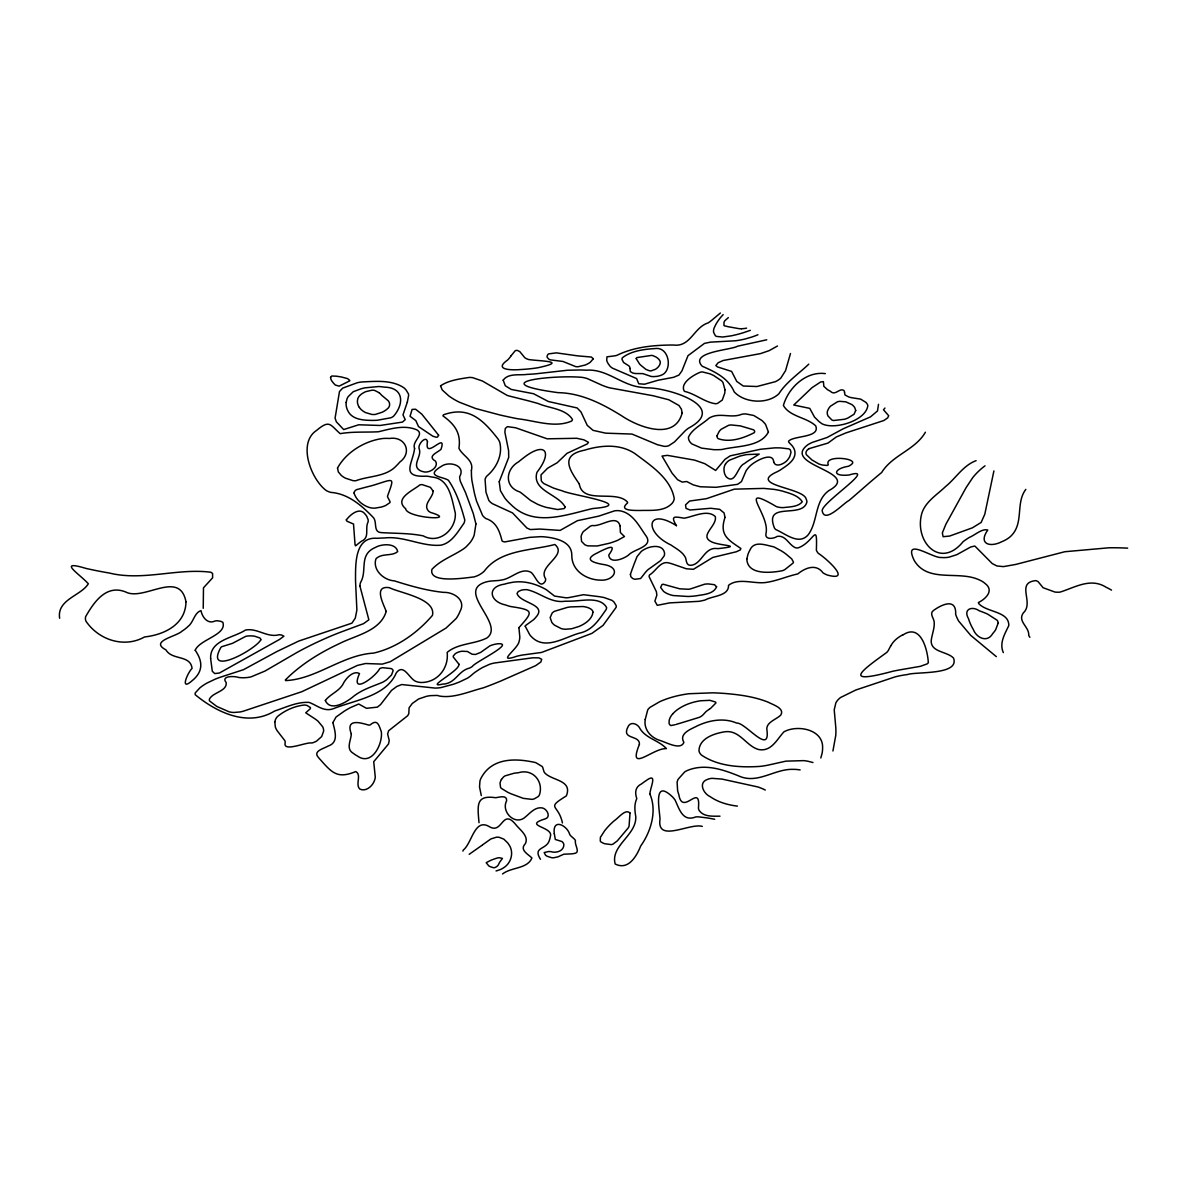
<?xml version="1.0" encoding="UTF-8"?>
<svg xmlns="http://www.w3.org/2000/svg" width="1187" height="1187" viewBox="0 0 1187 1187"><rect width="100%" height="100%" fill="white"/><g stroke="black" fill="none" stroke-linecap="round" stroke-linejoin="round"><path stroke-width="1.5" d="M540.441 859.269C532.444 846.42 546.673 850.174 549.447 840.07A55.626 32.108 0 0 0 550.338 836.494C554.047 826.671 522.206 826.018 544.774 819.015C551.495 817.457 547.103 808.644 542.103 807.902C534.402 806.745 529.328 814.208 523.779 818.258C513.6 824.787 501.151 811.018 506.597 800.899C507.324 794.652 499.297 797.204 495.751 797.723C475.942 794.845 477.411 804.652 479.014 822.71M993.905 470.942L984.795 514.223L981.159 522.414L972.435 527.814L949.645 536.049L943.101 536.702L942.344 532.933L945.802 524.402L966.099 487.62L972.806 477.53A112.542 64.973 0 0 1 982.361 467.886L985.002 465.808M832.933 750.985L835.752 735.465A167.412 96.651 0 0 0 835.767 727.201L834.224 709.841L835.885 702.793A29.26 16.885 0 0 1 840.53 697.526L855.768 690.033L895.339 676.798A66.131 38.177 0 0 1 907.565 674.528C915.563 671.501 959.957 675.418 953.532 658.102C947.122 651.218 930.356 652.464 931.231 640.312C932.047 634.125 934.733 628.16 934.184 621.84C933.739 618.012 929.006 613.293 933.739 610.296C942.389 604.124 956.455 597.892 955.669 614.332A86.043 49.676 0 0 0 958.71 621.142L970.714 635.371L996.338 656.648M820.811 757.974L822.101 753.315A93.654 54.068 0 0 0 822.606 748.047C823.466 729.144 797.16 724.426 783.91 731.845C776.891 739.427 771.253 752.098 758.493 749.501C746.059 746 739.471 729.382 724.471 731.845C714.322 733.477 699.202 738.314 698.98 750.748A17.775 10.268 0 0 0 701.383 755.021C718.12 766.401 739.887 767.663 759.561 766.431A47.094 27.182 0 0 0 768.479 765.036L785.913 761.149L803.525 760.63A23.339 13.472 0 0 1 808.08 761.282L812.961 762.514M790.483 353.503L785.542 370.67L780.809 378.104A24.2 13.977 0 0 1 775.304 381.695L756.95 386.517L743.255 386.012L736.756 381.428L731.607 371.412L717.467 366.917L715.85 365.522L718.224 362.688L723.209 360.492L760.511 353.607L769.206 350.625L777.485 345.996M890.843 645.654L888.321 650.446A28.058 16.203 0 0 1 886.748 652.435C862.311 670.136 840.737 685.285 892.847 671.234A170.32 98.328 0 0 1 899.078 670.017L920.311 666.337L927.047 663.934A7.968 4.6 0 0 0 928.308 662.702C927.7 650.372 921.053 622.952 903.084 634.852M1025.835 489.385C1015.523 502.65 1023.921 522.547 1011.606 535.382A30.788 17.775 0 0 1 1007.259 538.913A34.275 19.793 0 0 1 1001.694 541.747C989.765 547.8 978.029 543.809 987.777 530.025C982.035 528.26 974.957 535.189 969.319 537.444A94.485 54.543 0 0 0 963.191 541.584C940.742 569.241 915.37 542.889 921.231 515.722C923.812 502.724 936.454 495.291 945.386 486.715C955.802 478.331 963.132 465.423 976.1 460.66M501.463 779.429L503.57 776.906A12.508 7.226 0 0 1 505.217 775.808L514.016 773.256A36.322 20.965 0 0 1 518.348 772.752C532.666 768.286 543.676 781.239 539.536 794.607A13.428 7.745 0 0 1 538.126 796.611L534.254 798.866A8.309 4.807 0 0 1 531.865 799.355L523.259 798.347L510.914 793.747A144.161 83.238 0 0 1 507.873 792.367L501.3 788.346A10.787 6.232 0 0 1 500.528 787.248L500.039 783.242A29.586 17.078 0 0 1 501.463 779.429M469.191 854.299L482.248 845.129M725.465 464.147L726.296 462.975A19.437 11.232 0 0 1 729.486 460.2L739.62 456.194A62.599 36.144 0 0 1 746.727 454.576L759.205 454.102L752.795 458.182A62.451 36.055 0 0 0 744.397 463.613C737.35 466.179 735.436 485.157 726.474 477.04A18.161 10.49 0 0 1 725.717 476.032L724.812 474.221A40.076 23.132 0 0 1 724.011 470.022L723.981 468.924A26.663 15.401 0 0 1 725.435 464.132M511.256 355.581L515.217 350.714A2.597 1.499 0 0 1 517.577 350.491L519.787 351.604L524.802 357.702A12.656 7.3 0 0 0 528.541 359.513C540.5 361.293 569.092 361.071 537.815 367.762A98.595 56.931 0 0 1 520.974 369.513C513.823 370.166 492.427 370.611 507.546 360.091A53.445 30.847 0 0 0 511.226 355.581M925.4 432.231C915.014 450.14 892.476 454.918 881.615 472.56C870.457 481.596 859.863 491.299 848.898 500.573C843.749 502.887 824.698 524.105 822.25 511.078C819.994 503.496 879.077 465.883 849.076 474.993C831.404 476.848 833.645 468.568 848.571 466.239A16.9 9.763 0 0 0 851.687 464.191C859.18 458.286 823.837 454.547 828.274 464.666A1.617 0.935 0 0 1 826.924 465.423L822.65 465.052A18.502 10.683 0 0 1 818.896 463.969L811.923 459.948L806.403 454.71A10.357 5.98 0 0 1 805.988 452.588A10.742 6.202 0 0 1 809.104 448.627M672.777 713.773L675.195 711.428A48.43 27.969 0 0 1 683.208 706.146A41.708 24.081 0 0 1 700.642 700.76L709.945 700.33L715.405 702.007A3.739 2.151 0 0 1 715.924 702.986L710.538 708.416M808.777 364.142C799.37 373.267 786.447 381.873 778.865 393.772C767.663 404.47 744.62 403.209 734.204 391.858C728.388 378.149 715.019 371.783 702.214 366.249C688.816 351.975 731.237 350.046 737.498 346.233A320.253 184.89 0 0 1 747.009 344.141L766.757 339.794M723.15 314.629L720.776 317.241A102.349 59.083 0 0 0 715.568 324.941L714.01 328.28A28.043 16.188 0 0 0 713.58 332.271L715.375 335.743A5.297 3.057 0 0 0 716.829 336.47L722.705 337.019L731.118 335.862A85.063 49.112 0 0 0 747.573 331.292L750.347 330.327M482.783 844.699L490.869 838.957L496.314 837.221A6.944 4.006 0 0 1 499.223 837.325L503.852 839.15L507.71 842.933A46.664 26.945 0 0 1 508.615 844.209C514.283 851.717 511.493 862.86 503.718 867.712A18.22 10.52 0 0 1 500.098 869.641L497.056 870.679A14.318 8.264 0 0 1 496.047 870.946M709.04 709.411L707.2 710.687A20.001 11.544 0 0 0 705.523 712.126L703.149 714.722A19.081 11.009 0 0 1 699.603 717.245L680.106 723.254A59.231 34.2 0 0 0 677.925 723.862L676.115 724.441M710.138 708.684L709.396 709.173M720.375 313.027L713.179 319.051A77.541 44.765 0 0 1 708.253 322.864C693.698 327.3 690.671 347.42 673.252 345.016C654.082 345.076 634.303 346.812 616.899 355.343A17.864 10.312 0 0 1 614.302 355.907L606.958 356.827L606.705 360.403A44.438 25.654 0 0 0 607.996 363.385L610.029 366.219A14.867 8.591 0 0 0 612.685 368.252L636.618 378.579L638.754 383.772L644.541 384.217L657.969 380.255L673.548 377.318L678.949 375.062L681.946 370.878L687.985 355.685L704.455 343.399L710.464 342.138L735.525 340.773A56.679 32.717 0 0 0 745.451 338.903L751.831 337.034A72.407 41.797 0 0 0 757.974 334.734M809.104 448.627L827.992 443.077L836.241 437.009L845.96 432.899L883.87 420.51L887.668 417.883L888.707 415.732L883.499 409.797L884.953 408.046M728.328 317.612L724.797 320.772A26.856 15.505 0 0 0 724.011 322.27L723.951 325.431A2.893 1.662 0 0 0 724.456 325.831L728.848 326.855A56.026 32.346 0 0 1 730.094 327.048L738.522 328.576A10.831 6.261 0 0 0 741.489 328.74M493.555 859.24L497.338 857.993A7.983 4.6 0 0 1 499.297 857.726L502.427 858.394L500.187 861.525A14.229 8.22 0 0 0 499.534 862.445L498.317 864.908A9.615 5.549 0 0 1 495.498 867.296L494.296 867.697A1.973 1.142 0 0 1 493.629 867.742L490.439 866.762A19.615 11.321 0 0 1 488.732 865.857L486.195 862.682L490.988 860.219A46.872 27.064 0 0 0 492.323 859.714L492.739 859.551M502.531 873.973C511.374 867.014 527.31 869.092 531.924 857.993C528.052 854.017 519.105 849.996 525.411 843.601C529.046 836.212 520.114 829.995 516.004 824.891C502.012 807.368 502.798 834.936 489.178 826.567C474.429 817.873 472.085 843.2 463.256 850.085A26.604 15.357 0 0 0 462.93 851.109M675.062 724.767L671.07 725.524A1.84 1.053 0 0 1 670.329 725.316L669.097 723.714L669.142 720.509A34.586 19.971 0 0 1 672.792 713.788M741.489 328.74L741.905 328.725A20.505 11.84 0 0 0 746.578 328.146M825.351 373.623C805.81 370.997 788.227 388.045 783.39 405.494C790.008 416.889 806.344 417.127 815.706 425.821C820.395 437.499 795.661 435.584 789.296 440.54A2.745 1.588 0 0 0 788.732 442.157L790.438 443.983A27.85 16.084 0 0 1 792.575 446.342L793.198 447.247A33.117 19.126 0 0 1 794.607 450.229C797.204 459.71 786.566 465.734 780.022 470.186A42.717 24.66 0 0 1 775.215 472.649C749.264 485.602 803.97 487.798 806.166 499.074A21.188 12.241 0 0 1 806.937 501.864C802.649 519.431 763.745 500.543 774.325 527.74A10.164 5.876 0 0 0 775.838 529.595C785.601 533.749 798.97 545.694 808.273 534.699C818.08 521.449 814.445 500.899 828.912 490.572C863.513 471.758 780.571 465.556 807.709 444.813A35.284 20.372 0 0 1 812.501 442.336L826.983 437.543L843.126 428.833L870.472 416.889L877.49 410.954L878.514 404.322M720.005 816.181C713.001 816.122 704.039 817.116 699.336 810.736A15.09 8.71 0 0 1 698.46 807.724C700.775 781.936 682.451 816.908 678.816 794.563A103.581 59.795 0 0 1 677.614 790.631L677.109 782.278A34.972 20.194 0 0 1 678.118 779.28L684.691 771.921A20.031 11.558 0 0 1 688.727 769.933C706.191 763.404 724.426 770.066 740.718 776.758C758.612 783.479 774.963 768.879 792.797 769.354A24.779 14.303 0 0 1 798.272 769.651L800.142 769.918M702.289 826.404C689.84 822.68 656.411 843.349 660.017 819.149C659.453 808.748 652.954 778.212 672.421 796.833A51.605 29.794 0 0 1 675.077 800.038C679.409 809.193 682.703 822.22 695.849 816.893A18.28 10.549 0 0 1 699.024 816.908L707.363 817.947A158.494 91.503 0 0 1 714.678 819.253M379.143 392.734L374.736 390.464A6.425 3.709 0 0 0 372.139 390.167L365.789 391.651A22.494 12.983 0 0 0 361.649 393.95A18.71 10.802 0 0 0 357.806 398.684L357.421 400.85A29.408 16.974 0 0 0 359.053 406.993L359.349 407.453M1003.341 652.598C999.039 643.161 1004.87 633.888 1008.816 625.519C1008.995 610.89 986.486 612.596 978.563 603.411L978.429 602.521C985.447 599.064 994.617 590.666 985.076 583.47A24.408 14.096 0 0 0 978.696 579.642C958.146 570.339 927.819 583.262 914.227 560.501C902.61 536.301 932.433 558.231 941.083 557.489A17.523 10.119 0 0 0 948.858 557.207L956.781 554.7L970.669 547.014L974.839 546.02L992.273 563.602L996.946 565.976L1003.43 566.614L1015.508 564.493L1064.798 551.732L1108.806 547.8A150.556 86.918 0 0 1 1127.65 548.157M481.299 795.616L479.533 786.892L479.949 781.061A37.509 21.648 0 0 1 481.477 777.337C491.997 758.315 513.986 758.181 532.503 761.935A13.398 7.73 0 0 1 535.975 762.766L542.088 766.446A9.006 5.208 0 0 1 542.741 767.455L543.958 771.609A15.327 8.843 0 0 0 544.996 773.152C552.474 780.838 572.742 780.037 566.347 795.898C545.248 808.985 558.424 803.688 562.43 822.932M59.632 618.264C56.724 599.435 80.953 595.859 88.328 583.781C80.226 574.538 55.982 559.389 86.013 568.425A227.578 131.386 0 0 0 93.016 569.953L95.583 570.487A283.545 163.702 0 0 0 109.456 573.054C143.034 581.318 177.442 567.89 210.871 572.253A7.107 4.095 0 0 1 212.592 573.603L212.607 577.832L203.481 587.817L203.229 608.293M765.289 790.038A52.183 30.135 0 0 0 758.033 786.996L721.963 779.073L711.992 778.331A10.92 6.306 0 0 0 707.407 779.429C698.015 782.619 703.49 793.702 710.138 796.625A50.729 29.289 0 0 0 715.909 800.053L719.144 801.551A47.628 27.494 0 0 0 737.409 806.107M359.394 407.438A22.405 12.938 0 0 0 365.507 412.572L371.783 414.426A9.273 5.356 0 0 0 375.404 414.411L382.11 412.26A30.417 17.568 0 0 0 386.087 409.916L388.06 408.224A12.909 7.463 0 0 0 389.484 405.642L389.544 405.346A16.529 9.541 0 0 0 389.143 402.245L388.55 401.176A8.25 4.763 0 0 0 387.704 400.316L381.561 395.182A33.013 19.051 0 0 0 379.172 392.734M890.947 645.683A40.922 23.621 0 0 1 902.921 634.748M1111.522 590.132A59.409 34.304 0 0 0 1106.225 587.328C1090.556 577.253 1074.873 587.58 1059.932 592.135A14.17 8.175 0 0 1 1054.872 592.031L1043.091 587.728L1038.106 581.645L1035.999 580.606C1015.197 582.565 1034.619 602.67 1023.298 612.922C1017.244 621.602 1029.322 626.602 1028.758 635.416A30.12 17.39 0 0 0 1029.871 637.285M332.909 722.586C334.764 730.836 339.274 742.513 327.924 746.148C324.11 748.507 312.671 751.03 318.22 757.202A117.899 68.06 0 0 0 319.155 758.33A92.749 53.549 0 0 0 320.713 760.051C332.686 773.776 338.221 778.746 355.774 771.565C361.916 774.755 355.061 784.399 359.765 789.029C365.255 791.863 371.531 786.996 373.816 782.04A40.15 23.176 0 0 0 375.285 777.218L373.712 761.728L388.52 743.952L389.232 740.54L387.615 733.952L388.653 730.732L407.631 715.761L408.803 713.713L409.1 707.778L412.275 703.476L418.61 698.98L426.326 696.368A33.414 19.289 0 0 1 430.332 695.641L437.187 695.434A5.623 3.249 0 0 1 439.086 695.968C453.271 698.713 469.414 691.368 483.376 687.822A369.246 213.185 0 0 0 490.795 685.033A360.462 208.111 0 0 0 500.944 680.952L535.663 665.655L540.886 661.96L541.687 659.289L538.898 657.865L532.755 657.806L494.712 662.969A23.859 13.769 0 0 0 489.652 664.26L482.812 667.361A103.165 59.558 0 0 0 479.311 669.409L475.245 672.124A49.171 28.384 0 0 0 472.752 674.097L470.393 676.115A32.435 18.725 0 0 1 467.159 678.311L459.977 681.739A100.865 58.237 0 0 1 453.197 684.32L440.807 687.614A25.313 14.615 0 0 1 435.169 688.089L401.71 684.543L396.888 686.427L391.576 690.344L380.582 704.559L377.392 707.14L366.501 708.313L358.726 704.025L350.313 707.66A155.527 89.797 0 0 0 344.364 711.117L336.069 716.993L332.909 722.586M359.898 585.933L368.86 619.807L363.519 623.665L340.892 632.077A264.315 152.604 0 0 0 327.375 637.567L321.262 640.297A371.19 214.313 0 0 0 308.679 646.307L305.638 647.85A289.613 167.204 0 0 0 297.195 652.346L264.983 671.056L251.05 676.872A20.535 11.855 0 0 1 246.748 677.584L243.943 677.747A22.182 12.805 0 0 1 238.795 677.495C234.774 675.982 220.411 675.507 226.183 682.599C227.177 691.264 213.2 692.155 209.55 698.891A6.632 3.828 0 0 0 209.624 700.998L216.791 706.428L229.165 711.829A13.71 7.908 0 0 0 234.002 712.467L239.967 711.977A21.678 12.523 0 0 0 243.543 711.117L301.824 691.695L357.465 665.403L365.581 663.518L382.288 664.112L390.256 661.708L446.03 628.071L456.134 618.575A80.271 46.338 0 0 0 460.081 611.275C466.283 600.028 453.657 591.972 443.597 592.372C426.756 590.666 410.465 585.963 394.381 580.873C383.787 580.265 372.466 569.983 375.878 559.032A9.897 5.712 0 0 1 377.926 557.237C383.861 553.454 392.378 556.124 397.675 551.614C396.087 542.8 381.635 543.765 375.463 547.415C358.311 554.596 367.644 570.517 360.581 582.416A35.729 20.624 0 0 0 359.898 585.933M427.483 441.757C423.937 461.506 447.44 430.139 440.985 449.339C437.246 452.796 426.726 456.223 435.54 461.179C439.294 467.337 428.73 473.806 423.076 471.64A9.852 5.698 0 0 1 420.139 470.616C411.251 465.749 421.756 456.535 419.367 449.369C416.83 444.917 426.281 434.65 427.483 441.757M471.387 470.482L471.462 475.141A198.14 114.397 0 0 0 471.951 480.676L474.37 493.006A547.489 316.098 0 0 0 476.566 501.151L482.59 515.484A26.574 15.342 0 0 0 485.75 518.496C496.656 521.968 499.697 531.553 502.071 540.96A4.392 2.537 0 0 0 504.801 541.925L529.372 537.385L540.545 536.672A33.548 19.363 0 0 1 546.643 537.103C557.237 538.423 571.822 541.999 571.808 555.293C571.644 570.888 586.719 580.087 600.904 580.146C613.545 580.962 621.662 568.217 605.118 564.775C595.933 563.335 581.407 560.234 597.551 552.816A67.466 38.948 0 0 1 602.581 550.278C611.928 545.872 615.459 545.575 608.768 555.071C609.703 564.493 623.843 558.825 628.457 555.115C634.377 548.557 655.061 546.866 645.179 534.699C638.651 525.233 632.345 512.858 619.837 510.796A9.837 5.683 0 0 0 614.362 510.9L598.708 516.152L577.416 520.678L560.13 530.396L539.818 529.061L530.277 529.55L526.954 528.052L512.532 512.918L492.442 503.689A19.719 11.38 0 0 1 488.792 500.335L485.987 492.219L485.082 479.37A19.14 11.054 0 0 1 486.759 476.135C496.403 468.138 502.813 455.051 499.801 442.484A34.824 20.105 0 0 0 497.175 437.869C482.961 419.946 468.865 405.672 443.463 414.812L442.929 415.865C454.829 424.442 461.209 433.181 458.924 448.271C462.574 456.105 474.147 459.903 471.387 470.482M630.015 812.991L629.08 826.033A23.859 13.769 0 0 1 628.353 827.754L617.329 840.841L612.937 844.18A5.208 3.012 0 0 1 611.26 844.595L604.836 843.749A20.624 11.9 0 0 1 603.263 843.185L601.126 842.043A6.098 3.516 0 0 1 600.296 841.153L600.37 837.369L604.717 830.648A135.466 78.208 0 0 1 607.952 826.849A114.086 65.864 0 0 1 614.213 820.766C618.427 818.125 625.445 808.347 630.015 812.991M475.928 523.957L474.207 535.04A59.558 34.378 0 0 1 473.064 537.815A61.531 35.521 0 0 1 469.918 542.8L466.268 546.717A37.613 21.722 0 0 1 463.36 548.987C453.033 555.917 440.555 560.086 431.934 569.359C428.373 584.078 465.749 577.757 474.014 576.927A21.9 12.642 0 0 0 479.073 574.909L480.349 574.167A31.886 18.413 0 0 0 484.177 571.259C500.202 549.566 530.96 550.798 554.848 544.492C568.232 555.561 536.85 566.229 545.664 578.855A16.173 9.348 0 0 1 545.115 581.496C539.328 589.88 535.263 575.22 530.975 572.327C520.945 566.911 511.285 579.108 501.211 580.057A12.642 7.3 0 0 1 497.665 580.562L490.439 581.081A28.384 16.381 0 0 0 485.913 582.016C454.977 591.007 505.855 624.184 486.848 637.998C474.281 644.333 457.989 643.206 447.158 652.405C448.953 667.702 438.018 682.139 421.86 682.495A9.318 5.386 0 0 1 416.8 681.709C409.515 680.092 404.099 662.48 396.295 672.851C386.309 696.398 354.587 700.122 333.25 708.743C324.11 712.126 316.974 705.315 309.154 702.407C297.165 701.665 285.874 707.378 274.716 710.983C247.875 727.334 217.043 712.615 195.41 694.87A5.965 3.442 0 0 1 195.321 692.852L199.713 688.015A54.513 31.47 0 0 1 206.998 683.059L214.995 679.246A78.357 45.24 0 0 1 221.88 676.709L243.469 669.691L276.853 651.559L298.768 641.054L351.901 623.16L355.269 618.175L356.886 610.044L355.685 584.33A376.991 217.651 0 0 1 355.521 576.912C355.566 561.926 355.64 536.479 377.095 538.304A96.948 55.982 0 0 1 384.662 537.948C403.966 535.797 421.741 546.792 440.881 545.189C451.906 542.904 457.752 531.791 463.88 523.378A25.624 14.793 0 0 0 464.77 519.936C461.09 506.419 456.476 491.878 448.419 480.275C443.404 476.803 426.771 476.551 438.196 468.42A35.818 20.683 0 0 1 441.223 466.461C448.79 460.66 466.224 465.2 459.651 476.684A46.382 26.782 0 0 0 459.784 478.628A45.803 26.44 0 0 0 460.511 481.699L463.939 489.207A229.67 132.588 0 0 1 465.571 492.724L473.287 513.57L475.928 523.957M579.301 483.955C582.624 504.965 615.934 489.252 627.508 502.116L627.582 502.947C617.804 510.989 634.318 510.41 639.897 510.484C650.639 510.084 663.904 511.953 672.065 503.407A22.746 13.131 0 0 0 674.246 498.703C670.937 478.406 650.506 465.363 635.193 453.79C620.118 443.478 601.067 445.125 584.479 450.185C559.581 455.155 569.493 469.77 579.301 483.955M620.044 525.796L620.371 532.325A7.819 4.511 0 0 0 621.335 533.497L624.481 536.524L617.7 540.308A80.048 46.219 0 0 1 609.495 543.216L597.209 545.99L587.995 545.872A9.615 5.549 0 0 1 584.716 544.655L581.556 541.406L581.096 536.554A32.687 18.873 0 0 1 583.321 531.598L590.354 526.167A13.205 7.626 0 0 1 592.298 525.515C600.919 527.102 616.661 513.585 620.044 525.796M998.178 623.145L995.581 629.896A68.757 39.69 0 0 1 992.688 633.606C987.213 643.25 976.382 637.731 973.236 629.347A106.192 61.309 0 0 1 970.788 624.674L970.343 623.679A134.665 77.748 0 0 1 968.488 618.635C962.969 609.183 971.99 605.696 979.23 610.771A96.251 55.566 0 0 1 987.599 614.094L997.169 620.267A13.057 7.537 0 0 1 997.896 621.662L998.178 623.145M773.701 461.951C775.586 468.568 786.061 463.093 788.405 458.761A38.043 21.959 0 0 0 789.859 456.327L791.002 452.381L790.349 449.947A4.244 2.448 0 0 0 788.672 448.849L780.912 447.929A65.878 38.029 0 0 0 774.607 447.87L760.452 449.265L730.242 455.838L725.109 459.206L715.642 470.467L704.826 463.702L694.677 460.141L667.42 455.363L662.02 456.06L672.094 473.198L677.584 479.696L682.184 482.085L686.709 481.521L693.282 484.889L700.211 486.759L716.043 487.308L737.602 484.326L741.46 481.596L746.059 470.838A50.952 29.408 0 0 1 749.576 466.476C753.745 461.743 773.108 450.793 773.701 461.951M407.319 402.185L402.987 414.871L405.227 419.649L402.452 422.097L380.137 425.465L358.726 424.783L343.681 429.56L336.396 421.86L335.075 418.15L339.482 391.547L342.642 388.134L357.257 382.748A24.348 14.051 0 0 1 361.857 381.962C375.745 381.324 391.829 379.662 403.877 387.763A37.658 21.737 0 0 1 406.073 389.989L408.402 393.802A11.736 6.781 0 0 1 408.536 395.79L407.319 402.185M639.392 744.412C627.211 774.25 653.028 747.78 666.411 748.626C659.26 740.584 646.44 738.596 640.238 729.041C638.042 723.684 630.119 720.628 627.686 727.497A32.257 18.621 0 0 0 626.766 729.916C624.11 739.189 640.149 735.51 639.392 744.412M649.927 794.133C657.197 810.944 650.98 831.523 640.713 845.975C636.662 856.05 628.413 870.739 615.163 864.002C610.252 845.485 636.751 835.277 635.772 816.567C634.719 810.543 634.11 804.356 636.781 798.614C634.867 792.857 634.926 786.996 641.648 783.835A97.957 56.561 0 0 1 645.906 780.749C658.592 771.416 649.675 788.569 649.927 794.133M725.005 517.398C719.114 534.996 727.943 539.684 740.836 548.453L740.362 549.893L736.341 551.762L712.823 557.43L693.416 569.3L686.338 568.781L672.213 563.899A70.894 40.937 0 0 0 669.171 563.024C660.521 560.338 656.04 571.14 649.601 574.909A7.152 4.125 0 0 0 649.155 576.778L656.396 591.719L656.856 595.147L654.868 601.112L657.272 605.325L669.735 602.877L698.965 601.334A44.468 25.684 0 0 0 705.182 599.969C712.378 595.785 728.966 596.26 728.536 585.325C739.011 577.09 755.006 584.731 767.47 582.223C778.034 580.473 787.485 576.155 797.768 573.944C805.216 567.787 816.27 563.41 823.021 572.876A28.132 16.247 0 0 0 827.265 575.012C853.319 582.268 825.217 557.519 818.244 553.305A26.292 15.179 0 0 1 816.374 550.219C817.383 520.307 814.119 542.147 798.228 547.845A3.635 2.107 0 0 1 795.305 547.682C788.732 544.803 785.675 534.833 777.159 536.405C773.479 538.943 764.265 540.1 766.045 533.126C770.066 514.416 735.599 482.634 776.521 506.671A13.25 7.656 0 0 0 783.257 507.621C789.489 506.819 798.109 507.027 802.264 501.775C798.168 495.157 789.118 493.228 782.114 491.003A62.258 35.951 0 0 0 773.998 489.37L763.849 488.406L734.367 489.148L706.458 498.674L689.602 501.048L685.552 504.861L686.012 508.377L690.018 510.009L710.761 508.273L719.693 509.342L724.055 512.932L725.005 517.398M565.012 506.849L564.789 507.843A3.68 2.122 0 0 1 564.003 508.615L557.475 509.535L546.065 507.339A56.65 32.702 0 0 1 537.652 504.312L530.619 500.484L522.384 493.822A65.834 37.999 0 0 0 519.817 491.967C504.089 486.982 505.395 469.117 518.689 461.758A108.432 62.599 0 0 1 522.844 458.419C544.67 440.911 553.409 451.09 536.925 472.352C531.628 490.735 558.024 493.896 565.012 506.849M855.708 410.479L854.076 414.218L847.919 418.032A30.194 17.434 0 0 1 844.506 419.263L833.571 420.51A5.95 3.442 0 0 1 831.894 420.005L827.992 415.984A27.924 16.114 0 0 1 827.562 414.797L827.294 413.64A18.636 10.757 0 0 1 827.547 410.836L828.615 408.595A31.782 18.354 0 0 1 830.559 406.117L837.488 401.77A8.769 5.06 0 0 1 839.906 401.34L845.812 401.844L851.791 404.544A18.858 10.891 0 0 1 854.759 407.631L855.708 410.479M210.633 658.503L212.295 671.248L214.713 673.548L219.328 673.059L279.464 639.481L283.916 636.187L281.571 635.015A18.814 10.861 0 0 0 279.168 634.719C267.268 638.116 257.015 627.537 245.368 630.104C233.305 638.012 209.787 640.06 210.633 658.503M260.814 639.808C255.561 649.704 203.838 677.822 220.945 647.316A6.439 3.724 0 0 1 221.939 646.633L232.459 643.354L245.783 636.336A11.529 6.662 0 0 1 248.246 635.95L250.22 635.876A16.425 9.481 0 0 1 254.76 636.232L259.716 637.923A5.267 3.042 0 0 1 260.636 639.036L260.814 639.808M630.03 368.534L630.267 371.516L632.597 372.941A8.354 4.822 0 0 0 634.585 373.401A7.76 4.481 0 0 0 636.825 373.549L642.85 373.623L650.862 376.368A9.63 5.549 0 0 0 653.547 376.62L656.663 376.398A13.932 8.042 0 0 0 661.114 375.255A13.502 7.79 0 0 0 664.082 373.653C672.287 366.62 668.103 346.619 655.09 348.563C644.096 349.201 630.994 350.922 622.359 357.806A11.276 6.514 0 0 0 622.003 359.364L623.576 362.495L628.531 365.641A6.796 3.932 0 0 1 629.733 367.065L630.03 368.534M724.975 389.737L724.931 391.161A75.152 43.385 0 0 1 724.693 393.327L722.275 400.049L717.512 403.417A6.707 3.873 0 0 1 715.464 403.743C704.425 402.156 695.404 393.817 684.365 391.324C679.498 383.193 693.653 374.78 700.642 372.095A6.306 3.65 0 0 1 702.526 371.946L709.93 373.816A55.7 32.153 0 0 1 713.788 375.567L721.577 380.819A22.998 13.28 0 0 1 722.987 382.555L724.975 389.737M346.307 519.891L346.96 521.227L353.518 524.031L355.032 544.521L355.447 545.827L356.352 545.308A66.264 38.251 0 0 1 357.569 544.24L358.103 543.809A116.519 67.273 0 0 1 361.456 541.213C370.136 537.666 364.632 528.378 368.104 521.894A20.906 12.063 0 0 0 368.074 519.565L366.857 516.508A33.295 19.229 0 0 0 365.136 514.149C359.542 506.612 350.195 514.757 346.307 519.891M592.907 612.151L592.506 614.347A32.479 18.755 0 0 1 586.942 621.854L585.592 622.878A37.539 21.678 0 0 1 579.048 626.439L571.733 628.739L565.487 629.258A12.196 7.048 0 0 1 561.243 628.606L554.522 625.163A24.615 14.214 0 0 1 551.836 622.403L550.16 617.611L552.103 613.16A14.556 8.398 0 0 1 554.433 611.32L567.505 607.358A57.095 32.969 0 0 1 570.561 606.913L582.906 606.527A13.873 8.012 0 0 1 591.111 609.213L592.076 610.103A6.84 3.947 0 0 1 592.684 611.038L592.907 612.151M645.224 719.456C643.532 729.397 650.802 737.676 659.942 740.436C666.248 742.29 680.67 750.659 683.89 742.379C678.445 733.254 691.546 728.966 697.659 725.687C709.722 720.123 724.04 717.631 736.623 723.061C745.184 722.141 769.859 755.273 767.025 730.747C765.066 722.497 776.046 719.723 780.675 715.197C785.245 708.327 772.707 704.677 768.301 702.244C755.436 697.036 741.563 694.988 727.809 693.712A159.295 91.963 0 0 0 712.793 692.822L688.935 693.727A77.882 44.958 0 0 0 681.279 694.988L678.86 695.478A72.748 42.005 0 0 0 665.536 699.336A74.395 42.955 0 0 0 659.735 701.695L650.046 707.333A22.197 12.82 0 0 0 647.731 709.9L645.224 719.456M351.322 733.952C351.026 740.465 345.551 748.967 353.355 753.374A38.592 22.286 0 0 0 357.332 755.985C372.021 766.49 382.956 743.655 381.324 731.711C378.801 725.094 377.6 718.536 370.062 724.96A2.419 1.395 0 0 1 368.667 725.094C359.424 722.349 345.506 718.536 351.322 733.952M716.577 586.793C713.446 594.464 702.689 594.553 695.656 595.919A60.908 35.165 0 0 1 688.03 596.482L673.118 595.533A20.535 11.855 0 0 1 663.533 591.349L660.625 587.446L661.975 584.597A2.908 1.677 0 0 1 663.266 584.256L679.691 588.811L688.475 589.256A12.093 6.988 0 0 0 690.908 588.782L704.544 584.227A16.974 9.808 0 0 1 708.253 583.915L714.5 584.716L716.577 586.793M414.589 448.434C412.779 463.761 399.811 477.575 426.682 476.165A29.66 17.122 0 0 1 431.712 477.011C449.725 478.391 451.743 499.297 455.304 513.007C456.461 529.417 439.042 544.729 423.269 535.886C409.441 533.052 395.241 533.512 381.235 532.607C372.525 532.132 377.881 521.182 372.703 516.879C361.278 505.172 347.791 493.584 330.743 492.382A20.179 11.647 0 0 1 326.321 490.602C311.128 479.414 297.165 443.092 316.647 430.362C329.778 419.352 330.06 424.768 340.15 433.656C353.029 431.445 365.611 432.454 378.386 431.771C390.835 428.819 404.589 424.501 416.949 429.917C424.857 434.576 411.518 441.445 414.589 448.434M325.327 700.493C330.327 711.829 345.64 702.63 352.361 697.348C361.1 689.84 372.125 686.65 382.496 682.302A33.473 19.318 0 0 0 386.769 679.647L391.517 674.988L393.134 670.625A5.341 3.086 0 0 0 391.206 668.593L382.629 667.688A7.167 4.14 0 0 0 379.692 668.622C375.656 676.798 349.334 696.22 359.513 673.563C353.563 670.254 346.708 677.643 343.829 682.555C340.179 690.997 330.461 693.742 325.327 700.493M354.052 493.006C356.13 500.128 363.311 506.018 370.492 507.799A11.796 6.81 0 0 0 374.973 508.14L381.413 507.042A26.396 15.238 0 0 0 385.76 505.454L389.766 502.739A5.074 2.923 0 0 0 390.078 501.73L387.956 497.665A16.47 9.511 0 0 1 387.481 496.255C394.692 476.18 394.633 478.732 373.237 485.275A64.335 37.138 0 0 1 368.252 486.581L356.501 489.667A8.22 4.748 0 0 0 354.438 491.7L354.052 493.006M337.509 468.064L338.34 471.936L341.262 475.393A26.856 15.505 0 0 0 345.417 478.168L353.043 480.661A8.799 5.089 0 0 0 355.848 480.72C369.276 475.705 385.998 477.026 396.369 465.779A111.712 64.499 0 0 0 399.826 462.055C412.794 452.573 405.153 435.955 389.544 438.463A29.63 17.108 0 0 0 383.045 438.478C365.017 440.674 346.174 452.113 337.509 468.064M554.299 833.66L555.308 839.461L561.926 841.538A10.49 6.054 0 0 1 563.41 843.26A10.282 5.935 0 0 1 563.855 844.64C563.899 851.227 555.961 853.364 550.694 851.613A13.072 7.537 0 0 0 548.453 851.554L544.18 852.563L545.545 855.233A14.748 8.517 0 0 0 547.326 856.331L551.465 857.667A6.647 3.843 0 0 0 553.691 857.756L557.475 856.984A13.398 7.745 0 0 0 560.012 855.886L563.855 854.21L570.769 853.913A14.927 8.621 0 0 0 575.829 853.097C579.805 851.331 574.374 844.551 575.398 840.441A17.538 10.119 0 0 0 574.152 838.868L570.962 836.019A14.467 8.354 0 0 1 569.686 834.327C567.163 825.395 552.296 817.695 554.299 833.66M676.442 525.678C646.93 506.864 643.131 531.85 670.981 545.011C676.234 548.72 682.733 551.851 685.626 557.92C686.442 560.813 686.338 565.472 690.552 565.338C702.303 564.508 703.95 546.287 717.794 548.646C746.059 545.53 718.803 546.02 710.939 541.524C699.098 535.456 717.467 525.737 715.286 516.568C707.422 509.06 693.742 516.597 684.127 518.2C674.468 516.538 670.151 515.425 676.442 525.678M433.166 491.121C432.854 497.976 422.617 504.312 428.418 510.974A10.49 6.054 0 0 0 430.807 512.517C459.844 521.256 406.844 518.333 405.642 508.733C393.654 498.599 412.764 490.706 419.857 484.919A4.54 2.626 0 0 1 422.127 484.608L430.391 487.323L433.166 491.121M330.55 377.362L330.921 379.261A22.108 12.76 0 0 0 331.692 380.715L332.093 381.339A46.501 26.841 0 0 0 335.313 385.033L339.141 386.146L349.705 380.864A2.226 1.291 0 0 0 349.779 380.419L347.568 378.623L341.752 377.065A52.777 30.476 0 0 0 336.233 376.19L331.737 376.012L330.55 377.362M438.611 435.214L437.662 436.89A2.3 1.321 0 0 1 436.297 437.246L432.899 436.237L418.507 426.563L415.821 420.613L410.049 416.281L412.112 409.396L415.613 409.248L421.815 414.159L438.611 435.214M525.247 626.232L529.684 634.615A29.082 16.781 0 0 0 531.672 636.944C545.278 650.758 564.582 637.196 579.434 633.146C592.55 630.505 599.064 619.495 606.082 609.628A13.027 7.523 0 0 0 606.587 607.477C600.399 596.601 583.336 600.667 572.683 601.067A75.315 43.489 0 0 1 565.146 601.215C550.768 603.471 540.085 592.521 527.058 589.702A10.505 6.069 0 0 0 521.197 590.221L518.274 591.541L517.042 593.485C520.054 603.411 547.964 604.198 535.723 617.418A54.231 31.307 0 0 1 533.66 619.659L525.722 625.415A3.294 1.899 0 0 0 525.247 626.232M844.506 392.155L844.951 394.93L848.601 396.903A15.297 8.828 0 0 0 851.94 397.749L860.664 399.129L865.991 402.423A18.458 10.653 0 0 1 867.831 405.405C866.436 420.524 834.624 430.184 822.087 423.818A69.202 39.957 0 0 1 819.045 421.578L814.505 417.082L809.757 408.373L793.777 405.019L812.042 387.645L820.632 381.977L823.407 381.635L823.837 386.309L827.413 389.588A30.892 17.835 0 0 0 830.292 391.191C835.188 396.473 839.61 387.422 843.883 390.493A7.107 4.095 0 0 1 844.461 391.74L844.506 392.155M630.416 574.345L630.861 576.763L632.612 578.425A6.899 3.976 0 0 0 635.045 579.271L640.624 578.514L645.075 572.846A35.165 20.298 0 0 1 648.25 569.478L660.64 560.62L664.156 555.917A20.669 11.929 0 0 0 664.527 552.949C662.954 544.18 651.233 545.842 645.342 548.913A22.642 13.072 0 0 0 641.232 551.495L637.063 556.569L633.68 565.205A121.786 70.315 0 0 1 632.359 568.707L630.416 574.345M716.993 435.777L717.334 437.662A5.431 3.146 0 0 0 718.432 438.76C730.198 442.825 743.685 438.092 754.264 432.676A4.659 2.686 0 0 0 753.864 430.08A4.436 2.567 0 0 0 753.493 429.798L740.317 425.881L731.177 424.946A10.49 6.054 0 0 0 728.581 425.317L721.221 429.249A34.289 19.793 0 0 0 719.218 431.371L716.993 435.777M346.144 402.452L346.085 403.506A42.821 24.719 0 0 0 346.752 408.061A44.082 25.461 0 0 0 347.657 410.39C351.619 419.412 362.703 420.257 371.264 420.391A48.222 27.835 0 0 0 377.303 420.257L390.849 417.779A11.247 6.499 0 0 0 393.728 416.029C404.203 403.906 403.995 387.422 384.173 387.125A31.218 18.028 0 0 0 378.638 386.532L364.676 387.867A70.196 40.521 0 0 0 360.774 388.906L353.251 391.71L348.325 396.488A26.396 15.238 0 0 0 347.079 398.669L346.144 402.452M518.927 627.641L519.787 636.751A36.1 20.847 0 0 1 519.209 640.846C518.704 648.74 494.875 663.77 516.879 656.218A76.25 44.023 0 0 1 521.968 655.105L541.613 652.435L591.957 633.354L603.055 625.386L616.157 607.299A13.561 7.834 0 0 0 616.112 605.489L613.902 601.957A22.939 13.25 0 0 0 611.898 600.325L604.02 597.521A90.553 52.273 0 0 1 599.687 596.735L583.485 594.702L569.256 597.521A15.357 8.858 0 0 1 566.006 597.818L554.552 596.082L547.771 590.829A22.612 13.057 0 0 0 545.516 589.242C534.996 583.366 522.562 580.117 510.573 582.683A37.895 21.87 0 0 0 504.386 584.167C486.477 586.734 489.756 601.69 505.291 604.88A45.329 26.173 0 0 0 510.796 606.572C534.447 610.014 533.141 611.765 518.927 627.641M185.973 601.764C185.691 624.525 164.207 634.793 144.532 636.959C124.116 648.443 98.61 639.882 86.013 621.261A19.511 11.262 0 0 1 85.672 616.587C94.441 601.29 107.112 583.069 127.499 592.773C146.238 599.45 179.86 570.131 185.973 601.764M386.19 611.409C380.448 631.143 355.64 635.312 339.541 643.547C319.896 652.642 300.504 664.646 285.37 679.973L285.637 680.596C316.499 679.187 342.197 654.942 373.579 653.102C396.532 647.894 417.334 632.983 432.454 615.37C436.267 598.56 400.42 593.174 389.366 587.669C373.089 585.295 383.431 603.782 386.19 611.409M499.223 481.714L500.424 490.706L504.683 497.887A86.829 50.121 0 0 0 511.078 504.698C534.061 527.503 566.14 514.683 592.817 508.511C639.348 504.757 570.072 494.964 562.326 490.854A158.005 91.221 0 0 1 556.881 489.178A162.115 93.595 0 0 1 553.409 488.02L544.017 483.673A16.262 9.392 0 0 1 541.272 480.705L541.005 474.919L547.43 468.405A49.171 28.384 0 0 1 551.302 466.076L557.163 462.767L567.015 453.33L587.342 443.893L588.44 442.336L583.959 439.858L576.763 438.285L547.177 438.819L515.648 427.78L507.398 426.637L505.291 428.492L504.876 432.202L508.6 450.615L508.719 457.41L499.223 481.714M195.202 650.253C203.081 661.574 203.17 671.842 191.923 680.878C179.341 691.828 187.813 672.272 192.071 668.415C190.439 654.586 172.1 660.536 165.928 649.882C149.161 641.054 176.418 636.618 181.997 631.158A49.839 28.77 0 0 0 184.771 629.244A53.756 31.04 0 0 0 188.006 626.499C193.57 622.418 194.342 612.522 201.004 610.637C202.161 617.077 207.725 624.599 215.04 621.009A5.638 3.249 0 0 1 217.369 620.756L220.663 621.32A8.309 4.807 0 0 1 222.889 622.403C226.999 634.971 199.594 639.378 195.202 650.253M274.805 722.008L275.339 726.978A38.548 22.256 0 0 0 277.135 730.688L284.85 740.658A16.366 9.451 0 0 1 285.177 742.765C282.61 752.766 306.75 741.608 311.855 743.017A17.671 10.208 0 0 0 316.558 741.118L321.677 736.548L323.621 731.177A25.253 14.57 0 0 0 322.627 726.696L318.057 721.221A45.061 26.01 0 0 0 314.14 718.313L305.727 712.823L310.297 708.713A3.962 2.285 0 0 0 310.297 707.467L307.092 705.479A8.888 5.134 0 0 0 304.495 705.019C294.806 705.968 284.969 710.345 277.491 716.518A23.666 13.665 0 0 0 275.429 719.678L274.805 722.008M746.831 558.973C747.35 575.28 770.867 572.95 782.278 570.724A13.665 7.894 0 0 0 784.8 569.641L793.02 563.128A5.564 3.205 0 0 0 793.406 562L791.67 558.84L785.69 553.825A112.75 65.092 0 0 0 781.684 551.08L774.443 547.148A13.116 7.567 0 0 0 772.96 546.658C765.363 545.07 753.997 540.367 749.917 550.115A73.46 42.406 0 0 0 748.003 554.225L746.831 558.973M458.894 664.141C460.378 670.714 423.937 688.549 442.543 684.113C455.66 683.875 457.989 670.7 469.666 668.029A22.33 12.894 0 0 0 472.471 666.352C474.281 662.494 516.612 642.39 497.546 643.799A27.227 15.713 0 0 0 494.519 644.348L492.575 644.867A15.876 9.17 0 0 0 489.741 645.951L480.557 652.464L475.512 654.467L472.144 654.245L467.322 651.455L461.98 651.233A12.152 7.018 0 0 0 458.672 652.004L457.692 652.375A12.597 7.27 0 0 0 455.289 653.696L453.3 656.01A4.674 2.7 0 0 0 453.404 657.183L458.894 664.141M682.154 413.002C674.795 441.134 638.517 427.201 621.795 415.88C602.388 403.832 581.393 393.045 558.009 392.645C481.759 382.229 553.973 374.78 581.971 377.347A21.173 12.226 0 0 1 587.342 378.608L602.165 385.3A56.739 32.761 0 0 0 609.361 387.793L653.117 395.746L668.726 399.737L678.979 405.509L681.397 409.129L682.154 413.002M503.184 380.166L505.291 385.76L511.3 389.455L533.557 393.728L548.379 401.518L577.119 407.957L580.992 411.948L587.239 425.361L593.055 430.347L605.682 433.166L632.003 434.071L657.628 444.784L664.23 446.342A7.018 4.051 0 0 0 668.815 445.689L674.453 441.965L685.24 430.747A50.433 29.126 0 0 1 688.49 428.166C730.005 406.058 666.619 387.63 647.494 387.867A42.435 24.497 0 0 1 641.663 387.377A43.607 25.179 0 0 1 635.653 386.339C618.694 382.244 604.702 368.742 586.259 370.196A136.238 78.654 0 0 0 580.042 369.973L567.534 370.24L535.634 373.831A122.765 70.879 0 0 1 527.087 374.395C519.342 375.493 508.333 372.941 503.184 380.166M636.247 358.622L639.511 363.949A98.195 56.694 0 0 0 640.846 365.27L645.951 369.409L649.63 370.834A4.169 2.404 0 0 0 651.129 370.863L655.506 369.276A19.096 11.024 0 0 0 659.942 364.172L660.209 363.296A11.811 6.825 0 0 0 659.482 360.136L658.77 359.26A18.547 10.713 0 0 0 656.07 357.064L653.013 355.67A5.549 3.205 0 0 0 651.574 355.403L636.974 357.569A3.665 2.107 0 0 0 636.321 358.385L636.247 358.622M768.419 432.038C760.333 447.276 737.142 445.718 721.993 449.502A44.201 25.52 0 0 1 713.728 449.665L701.576 448.122L691.976 443.968A17.805 10.282 0 0 1 689.454 441.149L688.964 440.14A19.051 10.995 0 0 1 688.519 437.024C692.407 428.715 702.274 424.382 708.965 418.239C718.996 411.83 731.058 418.774 741.638 414.308A11.692 6.751 0 0 1 745.792 413.922L753.76 415.48L761.757 420.376A43.785 25.283 0 0 1 765.6 424.486L768.419 432.038M593.322 358.741L590.206 362.332A28.117 16.232 0 0 1 585.265 365.002L578.024 366.753A7.908 4.57 0 0 1 575.621 366.59L562.95 361.456L550.605 359.913A5.178 2.997 0 0 1 549.062 359.335L547.311 357.524A8.101 4.674 0 0 1 547.088 356.13L547.786 354.587A4.926 2.849 0 0 1 548.706 353.874L556.347 352.865L572.46 355.136A70.033 40.432 0 0 0 582.342 356.263L591.319 357.035L593.322 358.741M440.555 385.849L442.202 389.915L448.79 395.909A74.736 43.147 0 0 0 459.443 402.245L475.75 408.551L499.549 414.886A355.002 204.95 0 0 0 517.844 418.788C535.248 420.688 554.819 428.388 571.659 421.029A6.054 3.502 0 0 0 572.446 419.441C565.635 408.61 549.225 408.313 538.171 403.535A369.157 213.126 0 0 0 528.022 400.731L508.852 395.924A22.182 12.805 0 0 1 506.908 395.256L482.412 381.012L472.649 377.659A14.081 8.131 0 0 0 469.31 377.421C459.725 378.905 448.449 380.344 440.555 385.849"/></g></svg>
